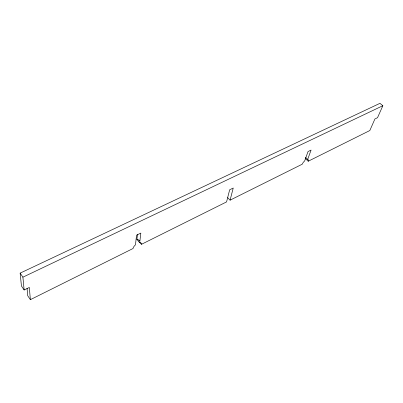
<?xml version="1.0" encoding="UTF-8"?>
<svg xmlns="http://www.w3.org/2000/svg" width="403" height="403" viewBox="0 0 403 403"><rect width="100%" height="100%" fill="white"/><g stroke="black" fill="none" stroke-linecap="round" stroke-linejoin="round"><path stroke-width="0.6" d="M227.675 197.616L230.078 200.165L233.236 188.04L229.665 189.783L226.567 201.913L141.448 244.324A5.048 2.342 -38.8 0 0 139.68 242.747L136.904 239.347L137.453 234.506M139.68 242.747L140.828 233.095L136.557 235.181L135.473 244.833A5.048 2.342 -38.8 0 0 133.081 248.495L30.366 299.666L27.726 295.731L27.066 288.377M305.6 157.895L305.424 158.596L308.23 161.225L369.818 130.537L374.931 118.956L377.53 117.691L382.85 105.717L379.953 103.334L20.15 273.118L21.435 285.979L24.13 289.989L29.333 287.455L30.366 299.666M308.23 161.225L308.406 160.53A4.232 1.688 -46.3 0 0 307.675 159.432L305.655 157.548M307.665 159.432L311.071 150.092L308.043 151.568L304.668 160.918L303.892 161.684A4.232 1.688 -46.3 0 0 302.26 164.192L230.078 200.165M138.687 240.934L139.811 240.379M24.13 289.989L22.906 277.178L382.85 105.717M139.871 242.389L141.448 244.324M20.15 273.118L22.906 277.178M136.904 239.347A5.032 2.363 -38.7 0 1 138.637 240.228"/></g></svg>
